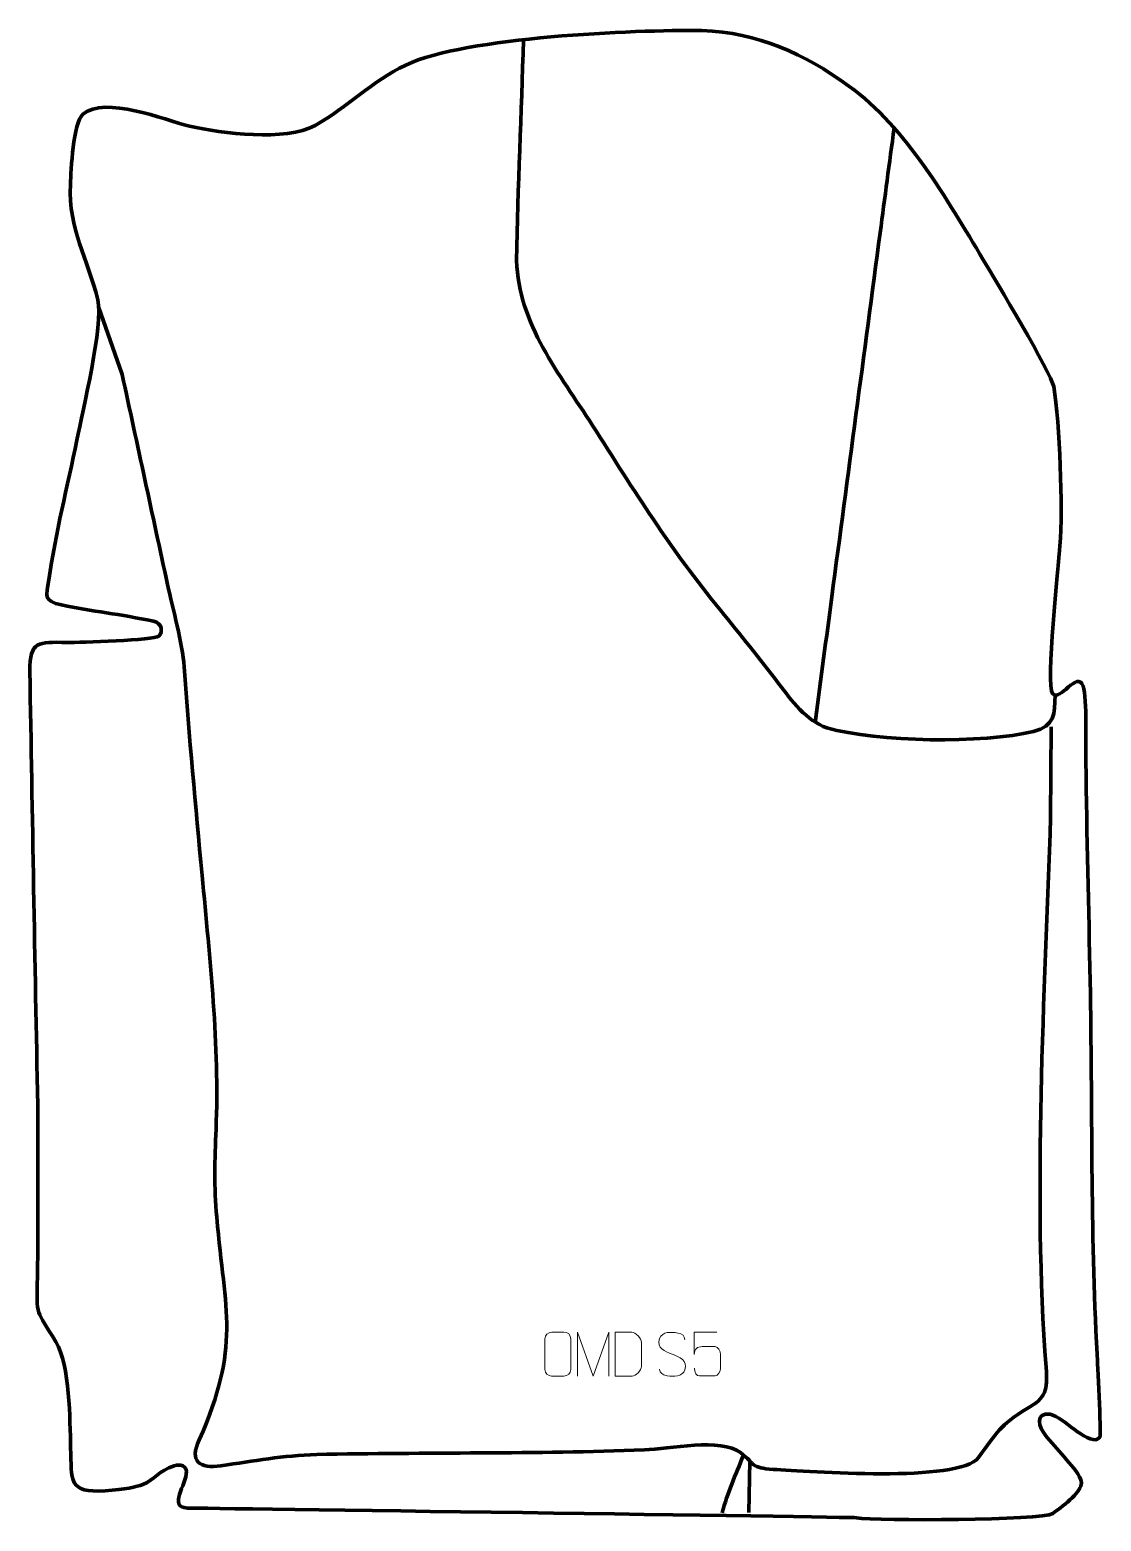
# Model space of a CAD drawing. Header units: millimetres. Extents: x -640 to -32, y 126 to 973.
import ezdxf

# ---------------------------------------------------------------- set-up
doc = ezdxf.new("R2010")
doc.units = ezdxf.units.MM
doc.header["$MEASUREMENT"] = 0
doc.layers.add('layer 1', color=7, linetype='Continuous', plot=False)
doc.layers.add('layer 2', color=7, linetype='Continuous')
doc.layers.add('layer 3', color=7, linetype='Continuous')

msp = doc.modelspace()

# ---------------------------------------------------------------- linework, layer by layer
at = {"layer": 'layer 1', "color": 250, "lineweight": 9}
for points, knots in [([(-343.5606, 233.5042), (-341.2349, 233.5042), (-338.9088, 233.5042), (-336.5827, 233.5042), (-336.5827, 233.5042), (-334.6361, 233.5398), (-332.6447, 232.0482), (-332.618, 229.6106), (-332.618, 229.6106), (-332.6184, 223.8637), (-332.6184, 218.1164), (-332.618, 212.3687), (-332.618, 212.3687), (-332.7578, 210.0453), (-334.435, 208.5657), (-336.5827, 208.5549), (-336.5827, 208.5549), (-338.9146, 208.5553), (-341.2465, 208.5553), (-343.578, 208.5549), (-343.578, 208.5549), (-345.503, 208.4495), (-347.4751, 210.334), (-347.4639, 212.3513), (-347.4639, 212.3513), (-347.4636, 218.1214), (-347.4636, 223.8911), (-347.4639, 229.6604), (-347.4639, 229.6604), (-347.4597, 231.7985), (-345.713, 233.5177), (-343.5606, 233.5042)], [0, 0, 0, 0, 0.11111111, 0.11111111, 0.11111111, 0.11111111, 0.22222222, 0.22222222, 0.22222222, 0.22222222, 0.33333333, 0.33333333, 0.33333333, 0.33333333, 0.44444444, 0.44444444, 0.44444444, 0.44444444, 0.55555556, 0.55555556, 0.55555556, 0.55555556, 0.66666667, 0.66666667, 0.66666667, 0.66666667, 0.77777778, 0.77777778, 0.77777778, 0.77777778, 1, 1, 1, 1]), ([(-328.8835, 208.5488), (-328.8835, 208.5488), (-328.8835, 233.5067), (-328.8835, 233.5067), (-328.8835, 233.5067), (-328.8835, 233.5067), (-319.9584, 208.5488), (-319.9584, 208.5488), (-319.9584, 208.5488), (-319.9584, 208.5488), (-311.1985, 233.5062), (-311.1985, 233.5062), (-311.1985, 233.5062), (-311.1985, 233.5062), (-311.1985, 208.5488), (-311.1985, 208.5488)], [0, 0, 0, 0, 0.2, 0.2, 0.2, 0.2, 0.4, 0.4, 0.4, 0.4, 0.6, 0.6, 0.6, 0.6, 1, 1, 1, 1]), ([(-307.4333, 208.5791), (-305.1015, 208.5795), (-300.1513, 208.5555), (-297.8198, 208.5552), (-297.8198, 208.5552), (-295.8948, 208.4498), (-292.5762, 211.9914), (-292.5874, 214.0087), (-292.5874, 214.0087), (-292.5878, 219.7788), (-292.5878, 221.9485), (-292.5874, 227.7178), (-292.5874, 227.7178), (-292.5917, 229.8559), (-295.9662, 233.516), (-298.1186, 233.5025), (-298.1186, 233.5025), (-300.4443, 233.5025), (-305.1686, 233.5025), (-307.4947, 233.5025), (-307.4947, 233.5025), (-307.4943, 227.7556), (-307.433, 214.3264), (-307.4333, 208.5791)], [0, 0, 0, 0, 0.14285714, 0.14285714, 0.14285714, 0.14285714, 0.28571429, 0.28571429, 0.28571429, 0.28571429, 0.42857143, 0.42857143, 0.42857143, 0.42857143, 0.57142857, 0.57142857, 0.57142857, 0.57142857, 0.71428571, 0.71428571, 0.71428571, 0.71428571, 1, 1, 1, 1]), ([(-275.1301, 221.1012), (-279.3784, 222.5716), (-284.2865, 224.3674), (-282.2814, 229.8877), (-282.2814, 229.8877), (-280.7779, 234.0276), (-275.5643, 233.6391), (-271.9607, 233.038), (-271.9607, 233.038), (-269.1001, 232.5608), (-268.2354, 231.3476), (-267.9248, 229.2635)], [0, 0, 0, 0, 0.25, 0.25, 0.25, 0.25, 0.5, 0.5, 0.5, 0.5, 1, 1, 1, 1]), ([(-249.736, 233.5559), (-249.736, 233.5559), (-262.5877, 233.5559), (-262.5877, 233.5559), (-262.5877, 233.5559), (-262.5874, 229.3253), (-262.5874, 225.0944), (-262.5877, 220.8632), (-262.5877, 220.8632), (-262.588, 224.1733), (-260.957, 225.2451), (-258.145, 225.3056), (-258.145, 225.3056), (-255.7054, 225.3059), (-253.2659, 225.3059), (-250.8267, 225.3056), (-250.8267, 225.3056), (-249.1769, 225.3124), (-247.702, 222.9319), (-247.6735, 220.8632), (-247.6735, 220.8632), (-247.6738, 218.2759), (-247.6738, 215.6883), (-247.6735, 213.1006), (-247.6735, 213.1006), (-247.6273, 211.1412), (-249.1267, 208.7049), (-250.7526, 208.6464), (-250.7526, 208.6464), (-252.7091, 208.6467), (-257.6041, 208.6467), (-259.5611, 208.6464), (-259.5611, 208.6464), (-261.4066, 208.6376), (-262.5137, 210.6024), (-262.5345, 213.1535)], [0, 0, 0, 0, 0.1, 0.1, 0.1, 0.1, 0.2, 0.2, 0.2, 0.2, 0.3, 0.3, 0.3, 0.3, 0.4, 0.4, 0.4, 0.4, 0.5, 0.5, 0.5, 0.5, 0.6, 0.6, 0.6, 0.6, 0.7, 0.7, 0.7, 0.7, 0.8, 0.8, 0.8, 0.8, 1, 1, 1, 1]), ([(-275.1301, 221.1011), (-271.1115, 219.4544), (-266.082, 217.5661), (-267.916, 212.2058), (-267.916, 212.2058), (-269.3758, 207.9394), (-274.2866, 208.1961), (-278.0127, 208.7508), (-278.0127, 208.7508), (-280.7627, 209.1606), (-281.9836, 210.3741), (-282.3616, 212.4863)], [0, 0, 0, 0, 0.25, 0.25, 0.25, 0.25, 0.5, 0.5, 0.5, 0.5, 1, 1, 1, 1])]:
    msp.add_open_spline(points, degree=3, knots=knots, dxfattribs=at)
at = {"layer": 'layer 2', "color": 140, "lineweight": 158}
for points, knots in [([(-359.5296, 967.6716), (-360.8541, 925.8679), (-362.7403, 884.0954), (-363.4608, 842.2729), (-363.4608, 842.2729), (-362.4423, 805.9818), (-339.0538, 777.7847), (-320.3871, 748.5534), (-320.3871, 748.5534), (-296.74, 711.5001), (-275.8834, 677.8743), (-247.8065, 643.6633), (-247.8065, 643.6633), (-236.3074, 629.6519), (-225.7243, 616.3302), (-214.7157, 601.9305), (-214.7157, 601.9305), (-207.5646, 592.5766), (-198.8774, 580.5658), (-187.2621, 576.8166), (-187.2621, 576.8166), (-159.2031, 568.5952), (-98.2957, 567.7213), (-69.9734, 574.7621), (-69.9734, 574.7621), (-57.8654, 577.7721), (-58.0966, 584.495), (-57.6827, 595.3485)], [0, 0, 0, 0, 0.125, 0.125, 0.125, 0.125, 0.25, 0.25, 0.25, 0.25, 0.375, 0.375, 0.375, 0.375, 0.5, 0.5, 0.5, 0.5, 0.625, 0.625, 0.625, 0.625, 0.75, 0.75, 0.75, 0.75, 1, 1, 1, 1]), ([(-149.1678, 917.5227), (-151.8026, 897.6794), (-154.4374, 877.8362), (-157.0722, 857.9929), (-157.0722, 857.9929), (-166.2282, 789.0376), (-175.384, 720.0823), (-184.54, 651.127), (-184.54, 651.127), (-187.6359, 627.8111), (-190.7318, 604.4953), (-193.8277, 581.1795), (-193.8277, 581.1795), (-193.8277, 581.1795), (-194.0253, 579.6913), (-194.0253, 579.6913)], [0, 0, 0, 0, 0.2, 0.2, 0.2, 0.2, 0.4, 0.4, 0.4, 0.4, 0.6, 0.6, 0.6, 0.6, 1, 1, 1, 1]), ([(-60.0497, 577.4141), (-60.0497, 577.4141), (-60.3143, 525.9524), (-60.3143, 525.9524), (-60.3143, 525.9524), (-63.6781, 425.5561), (-70.4737, 311.9707), (-62.843, 213.3838), (-62.843, 213.3838), (-62.0687, 200.4237), (-62.7153, 196.3198), (-73.6525, 190.1166), (-73.6525, 190.1166), (-89.4093, 180.5197), (-90.7108, 176.5534), (-101.154, 162.403), (-101.154, 162.403), (-111.9792, 147.735), (-198.3823, 154.4906), (-217.7898, 155.5934), (-217.7898, 155.5934), (-230.6896, 156.5191), (-227.489, 158.0702), (-236.3724, 165.086), (-236.3724, 165.086), (-247.3222, 173.7336), (-277.1037, 167.146), (-290.8932, 166.6193), (-290.8932, 166.6193), (-352.3873, 164.2708), (-415.2065, 165.3249), (-476.9467, 164.0238), (-476.9467, 164.0238), (-496.2847, 163.3905), (-512.435, 160.4067), (-531.3111, 157.6513), (-531.3111, 157.6513), (-543.4122, 155.8848), (-549.5942, 160.1104), (-543.6118, 172.3936), (-543.6118, 172.3936), (-520.2055, 225.8762), (-528.8302, 244.236), (-533.7578, 298.7956), (-533.7578, 298.7956), (-535.3085, 315.9656), (-534.8449, 331.5949), (-534.1203, 348.7452), (-534.1203, 348.7452), (-532.1091, 396.023), (-537.6069, 445.8332), (-542.0257, 492.9791), (-542.0257, 492.9791), (-545.7324, 532.6036), (-549.4075, 571.6859), (-552.22, 611.4107), (-552.22, 611.4107), (-553.1826, 625.0065), (-558.636, 644.2365), (-561.6476, 658.2012), (-561.6476, 658.2012), (-570.2189, 697.9473), (-578.7926, 737.6928), (-587.3652, 777.4386), (-587.3652, 777.4386), (-587.3652, 777.4386), (-600.7673, 815.9565), (-600.7673, 815.9565)], [0, 0, 0, 0, 0.05555556, 0.05555556, 0.05555556, 0.05555556, 0.11111111, 0.11111111, 0.11111111, 0.11111111, 0.16666667, 0.16666667, 0.16666667, 0.16666667, 0.22222222, 0.22222222, 0.22222222, 0.22222222, 0.27777778, 0.27777778, 0.27777778, 0.27777778, 0.33333333, 0.33333333, 0.33333333, 0.33333333, 0.38888889, 0.38888889, 0.38888889, 0.38888889, 0.44444444, 0.44444444, 0.44444444, 0.44444444, 0.5, 0.5, 0.5, 0.5, 0.55555556, 0.55555556, 0.55555556, 0.55555556, 0.61111111, 0.61111111, 0.61111111, 0.61111111, 0.66666667, 0.66666667, 0.66666667, 0.66666667, 0.72222222, 0.72222222, 0.72222222, 0.72222222, 0.77777778, 0.77777778, 0.77777778, 0.77777778, 0.83333333, 0.83333333, 0.83333333, 0.83333333, 0.88888889, 0.88888889, 0.88888889, 0.88888889, 1, 1, 1, 1])]:
    msp.add_open_spline(points, degree=3, knots=knots, dxfattribs=at)
for points in [[(-234.7181, 163.7284), (-239.0553, 152.4308), (-243.9138, 142.1116), (-246.7758, 130.8813)], [(-231.0474, 160.2852), (-231.0474, 160.2852), (-231.5394, 131.1317), (-231.5394, 131.1317)]]:
    msp.add_open_spline(points, degree=3, dxfattribs=at)
at = {"layer": 'layer 3', "color": 242, "lineweight": 158}
msp.add_open_spline([(-547.9818, 133.5942), (-562.1639, 132.7128), (-552.161, 144.8298), (-551.005, 152.8321), (-551.005, 152.8321), (-550.2732, 157.8975), (-554.5673, 158.7171), (-557.9074, 157.6172), (-557.9074, 157.6172), (-566.6395, 154.7415), (-568.8579, 149.8487), (-575.6561, 147.0646), (-575.6561, 147.0646), (-579.5076, 145.4872), (-585.4091, 144.3522), (-597.1485, 143.475), (-597.1485, 143.475), (-618.1373, 141.9066), (-616.1101, 149.2309), (-616.6663, 167.8241), (-616.6663, 167.8241), (-617.1537, 184.0897), (-616.8897, 214.3551), (-625.0629, 228.039), (-625.0629, 228.039), (-636.4107, 247.0381), (-635.9843, 241.4031), (-635.5424, 264.9292), (-635.5424, 264.9292), (-634.934, 297.316), (-635.3915, 330.0811), (-635.3555, 362.5102), (-635.3555, 362.5102), (-636.966, 444.6497), (-638.4018, 526.7725), (-639.827, 608.9135), (-639.827, 608.9135), (-639.6197, 626.3935), (-635.5138, 625.4376), (-618.7335, 625.3019), (-618.7335, 625.3019), (-611.5172, 625.2435), (-568.8812, 626.5332), (-566.6472, 628.8304), (-566.6472, 628.8304), (-564.1446, 631.4038), (-564.6524, 636.2411), (-569.6744, 637.3253), (-569.6744, 637.3253), (-588.1994, 641.3249), (-604.814, 642.9959), (-621.866, 646.6438), (-621.866, 646.6438), (-632.2139, 648.8574), (-630.5662, 651.3221), (-629.1387, 660.8405), (-629.1387, 660.8405), (-625.1824, 687.2201), (-618.4929, 714.0056), (-613.1303, 740.2029), (-613.1303, 740.2029), (-609.7555, 757.1802), (-597.8983, 805.6196), (-601.3, 819.9716), (-601.3, 819.9716), (-606.9526, 843.8208), (-617.9789, 859.4574), (-616.7721, 885.5173), (-616.7721, 885.5173), (-616.4061, 893.4209), (-615.3871, 920.385), (-609.7024, 925.278), (-609.7024, 925.278), (-597.1081, 936.118), (-563.7405, 922.0087), (-549.1869, 918.6225), (-549.1869, 918.6225), (-530.479, 914.4129), (-494.8433, 909.7183), (-477.7675, 918.9224), (-477.7675, 918.9224), (-459.4095, 929.4804), (-445.679, 944.0577), (-426.3607, 953.2681), (-426.3607, 953.2681), (-392.3417, 969.3073), (-296.6515, 973.2608), (-258.3113, 972.8661), (-258.3113, 972.8661), (-226.1724, 971.7046), (-200.6133, 959.8055), (-174.7737, 941.3511), (-174.7737, 941.3511), (-141.9834, 917.2491), (-119.2984, 877.1384), (-98.5164, 842.6721), (-98.5164, 842.6721), (-92.0215, 831.7529), (-59.9542, 778.2897), (-58.5583, 770.6331), (-58.5583, 770.6331), (-55.0288, 749.6407), (-53.3493, 701.721), (-54.9773, 680.2538), (-54.9773, 680.2538), (-55.9761, 669.036), (-63.0049, 601.0134), (-59.197, 596.2629), (-59.197, 596.2629), (-55.0223, 591.0546), (-45.3338, 609.7454), (-41.8361, 600.5288), (-41.8361, 600.5288), (-39.4896, 592.9178), (-40.4146, 566.8232), (-40.2966, 557.4746), (-40.2966, 557.4746), (-39.7722, 515.9309), (-38.6787, 474.3808), (-37.8352, 432.8402), (-37.8352, 432.8402), (-36.5095, 362.2834), (-37.7504, 291.5958), (-33.9179, 221.1144), (-33.9179, 221.1144), (-33.7414, 217.868), (-31.6048, 175.5251), (-32.2559, 174.2518), (-32.2559, 174.2518), (-33.0667, 172.6659), (-34.414, 172.2087), (-36.1203, 172.5068), (-36.1203, 172.5068), (-45.2004, 174.0934), (-56.145, 188.7717), (-63.4796, 186.858), (-63.4796, 186.858), (-70.0473, 185.1443), (-64.9706, 176.7634), (-62.3971, 173.8397), (-62.3971, 173.8397), (-58.2234, 169.0979), (-55.4882, 165.9308), (-51.0507, 160.8415), (-51.0507, 160.8415), (-48.1309, 157.4928), (-43.288, 152.3884), (-42.7202, 147.8887), (-42.7202, 147.8887), (-42.989, 143.024), (-51.3636, 135.8739), (-59.1069, 130.5543), (-59.1069, 130.5543), (-64.8206, 126.6283), (-159.1151, 126.1674), (-170.4604, 128.1072), (-170.4604, 128.1072), (-173.1221, 128.5623), (-547.9818, 133.5942), (-547.9818, 133.5942)], degree=3, knots=[0, 0, 0, 0, 0.02439024, 0.02439024, 0.02439024, 0.02439024, 0.04878049, 0.04878049, 0.04878049, 0.04878049, 0.07317073, 0.07317073, 0.07317073, 0.07317073, 0.09756098, 0.09756098, 0.09756098, 0.09756098, 0.12195122, 0.12195122, 0.12195122, 0.12195122, 0.14634146, 0.14634146, 0.14634146, 0.14634146, 0.17073171, 0.17073171, 0.17073171, 0.17073171, 0.19512195, 0.19512195, 0.19512195, 0.19512195, 0.2195122, 0.2195122, 0.2195122, 0.2195122, 0.24390244, 0.24390244, 0.24390244, 0.24390244, 0.26829268, 0.26829268, 0.26829268, 0.26829268, 0.29268293, 0.29268293, 0.29268293, 0.29268293, 0.31707317, 0.31707317, 0.31707317, 0.31707317, 0.34146341, 0.34146341, 0.34146341, 0.34146341, 0.36585366, 0.36585366, 0.36585366, 0.36585366, 0.3902439, 0.3902439, 0.3902439, 0.3902439, 0.41463415, 0.41463415, 0.41463415, 0.41463415, 0.43902439, 0.43902439, 0.43902439, 0.43902439, 0.46341463, 0.46341463, 0.46341463, 0.46341463, 0.48780488, 0.48780488, 0.48780488, 0.48780488, 0.51219512, 0.51219512, 0.51219512, 0.51219512, 0.53658537, 0.53658537, 0.53658537, 0.53658537, 0.56097561, 0.56097561, 0.56097561, 0.56097561, 0.58536585, 0.58536585, 0.58536585, 0.58536585, 0.6097561, 0.6097561, 0.6097561, 0.6097561, 0.63414634, 0.63414634, 0.63414634, 0.63414634, 0.65853659, 0.65853659, 0.65853659, 0.65853659, 0.68292683, 0.68292683, 0.68292683, 0.68292683, 0.70731707, 0.70731707, 0.70731707, 0.70731707, 0.73170732, 0.73170732, 0.73170732, 0.73170732, 0.75609756, 0.75609756, 0.75609756, 0.75609756, 0.7804878, 0.7804878, 0.7804878, 0.7804878, 0.80487805, 0.80487805, 0.80487805, 0.80487805, 0.82926829, 0.82926829, 0.82926829, 0.82926829, 0.85365854, 0.85365854, 0.85365854, 0.85365854, 0.87804878, 0.87804878, 0.87804878, 0.87804878, 0.90243902, 0.90243902, 0.90243902, 0.90243902, 0.92682927, 0.92682927, 0.92682927, 0.92682927, 0.95121951, 0.95121951, 0.95121951, 0.95121951, 1, 1, 1, 1], dxfattribs=at)

doc.saveas('drawing.dxf')
